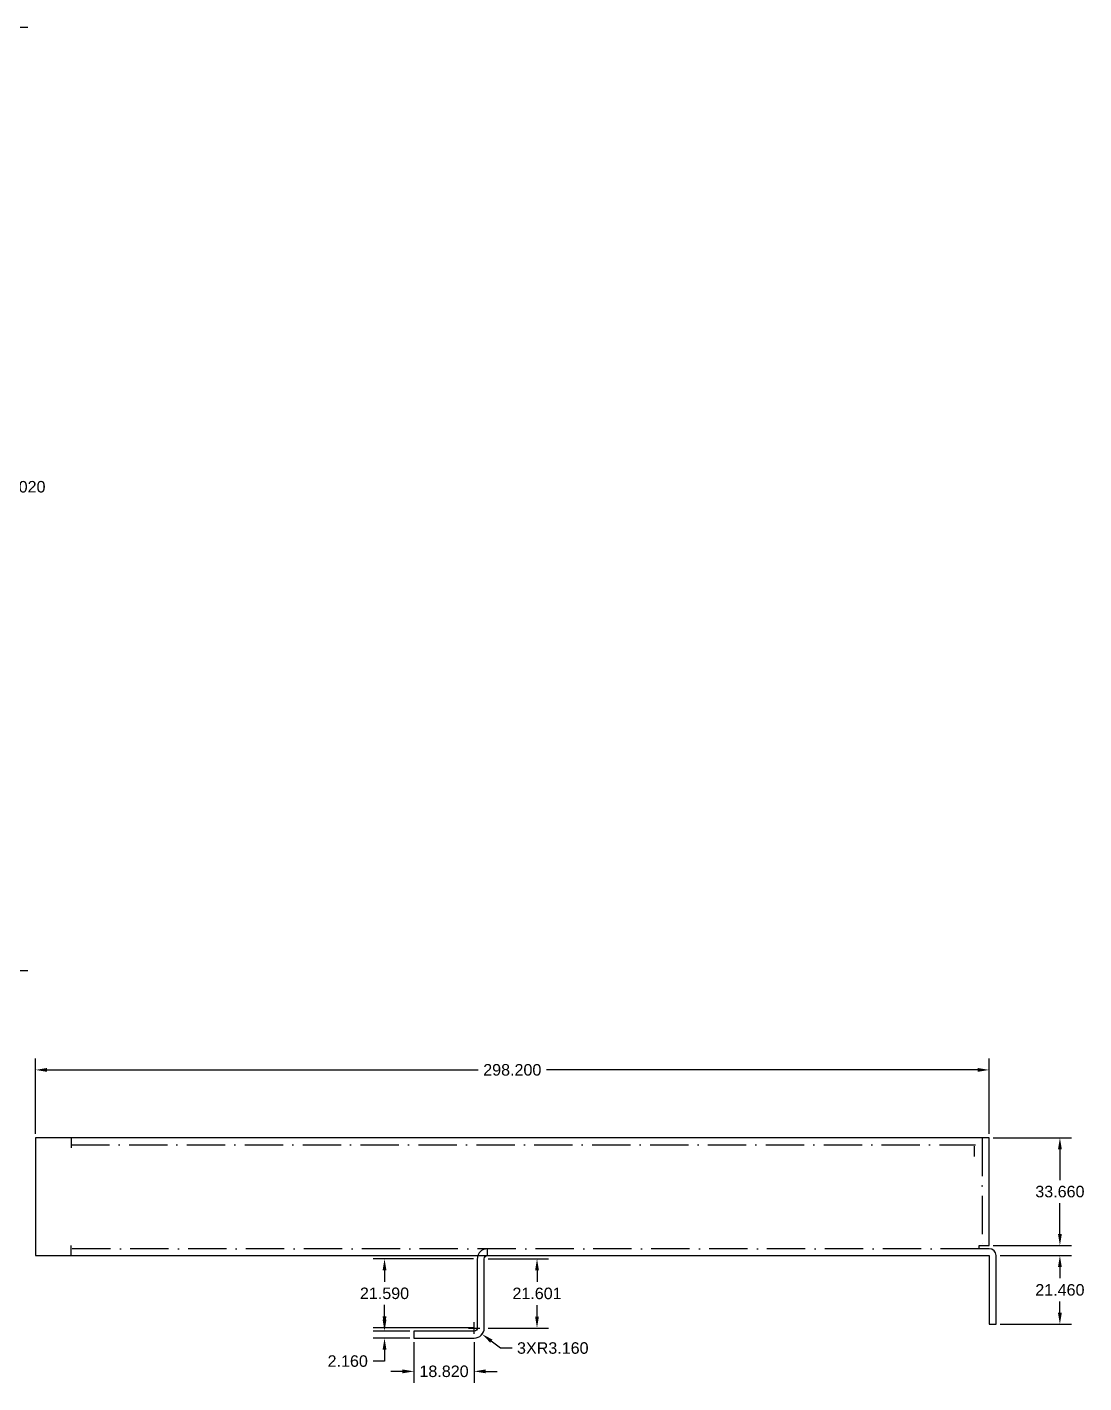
# Model space of a CAD drawing. Header units: millimetres. Extents: x 2 to 656, y 14 to 461.
# Drawn here: x 325.5 to 655.9, y 21 to 444.9 of the extents above; entities that cross this region are included whole.
import ezdxf

# ---------------------------------------------------------------- set-up
doc = ezdxf.new("R2010")
doc.units = ezdxf.units.MM
doc.header["$MEASUREMENT"] = 0
doc.linetypes.add('ACAD_ISO10W100', pattern=[18, 12, -3, 0, -3])
for name, color, linetype in [('Contur', 4, 'Continuous'), ('Cote', 3, 'Continuous'), ('Linii Ascunse', 2, 'ACAD_ISO10W100')]:
    doc.layers.add(name, color=color, linetype=linetype)
doc.styles.get("Standard").update_dxf_attribs({"font": 'Arial.ttf'})
doc.dimstyles.get("Standard").update_dxf_attribs({"dimscale": 20, "dimtxt": 0.18, "dimasz": 0.18, "dimexe": 0.18, "dimexo": 0.0625, "dimgap": 0.09, "dimtad": 0, "dimtih": 1, "dimtoh": 1, "dimdec": 3, "dimzin": 0, "dimdsep": 46, "dimtxsty": 'Standard', "dimcen": 0.09, "dimadec": 0, "dimazin": 0, "dimtfac": 1, "dimtdec": 3, "dimtofl": 0, "dimtmove": 0, "dimatfit": 3, "dimfxl": 1, "dimtolj": 1, "dimtzin": 0, "dimarcsym": 0})

# ---------------------------------------------------------------- blocks, each defined once
blk = doc.blocks.new('*D12')
at = {"layer": 'Cote', "color": 0, "lineweight": -2, "transparency": 16777216}
for p, q in [((280.01, 444.91), (325.81, 444.91)), ((322.21, 441.31), (322.21, 304.8)), ((322.21, 153.49), (322.21, 297.53)), ((280.01, 149.89), (325.81, 149.89))]:
    blk.add_line(p, q, dxfattribs=at)
at = {"layer": 'Cote', "color": 0, "transparency": 16777216}
for points in [[(321.61, 441.31), (322.81, 441.31), (322.21, 444.91)], [(321.61, 153.49), (322.81, 153.49), (322.21, 149.89)]]:
    blk.add_solid(points, dxfattribs=at)
at = {"layer": 'Defpoints', "color": 0, "transparency": 16777216}
for p in [(278.76, 444.91), (322.21, 444.91), (278.76, 149.89)]:
    blk.add_point(p, dxfattribs=at)
at = {"layer": 'Cote', "color": 0, "transparency": 16777216, "insert": (322.21, 301.17), "char_height": 3.6, "attachment_point": 5}
blk.add_mtext('\\A1;295.020', dxfattribs=at)
blk = doc.blocks.new('*D51')
at = {"layer": 'Cote', "color": 0, "lineweight": -2, "transparency": 16777216}
for p, q in [((328.14, 98.87), (328.14, 122.45)), ((331.74, 118.85), (466.54, 118.85)), ((622.74, 118.85), (487.93, 118.85)), ((626.34, 98.87), (626.34, 122.45))]:
    blk.add_line(p, q, dxfattribs=at)
at = {"layer": 'Cote', "color": 0, "transparency": 16777216}
for points in [[(331.74, 119.45), (331.74, 118.25), (328.14, 118.85)], [(622.74, 119.45), (622.74, 118.25), (626.34, 118.85)]]:
    blk.add_solid(points, dxfattribs=at)
at = {"layer": 'Defpoints', "color": 0, "transparency": 16777216}
for p in [(328.14, 118.85), (328.14, 97.62), (626.34, 97.62)]:
    blk.add_point(p, dxfattribs=at)
at = {"layer": 'Cote', "color": 0, "transparency": 16777216, "insert": (477.24, 118.85), "char_height": 3.6, "attachment_point": 5}
blk.add_mtext('\\A1;298.200', dxfattribs=at)
blk = doc.blocks.new('*D52')
at = {"layer": 'Cote', "color": 0, "lineweight": -2, "transparency": 16777216}
for p, q in [((627.59, 97.62), (652.05, 97.62)), ((648.45, 94.02), (648.45, 84.43)), ((648.45, 67.56), (648.45, 77.15)), ((627.59, 63.96), (652.05, 63.96))]:
    blk.add_line(p, q, dxfattribs=at)
at = {"layer": 'Cote', "color": 0, "transparency": 16777216}
for points in [[(647.85, 94.02), (649.05, 94.02), (648.45, 97.62)], [(647.85, 67.56), (649.05, 67.56), (648.45, 63.96)]]:
    blk.add_solid(points, dxfattribs=at)
at = {"layer": 'Defpoints', "color": 0, "transparency": 16777216}
for p in [(626.34, 97.62), (648.45, 97.62), (626.34, 63.96)]:
    blk.add_point(p, dxfattribs=at)
at = {"layer": 'Cote', "color": 0, "transparency": 16777216, "insert": (648.45, 80.79), "char_height": 3.6, "attachment_point": 5}
blk.add_mtext('\\A1;33.660', dxfattribs=at)
blk = doc.blocks.new('*D53')
at = {"layer": 'Cote', "color": 0, "lineweight": -2, "transparency": 16777216}
for p, q in [((629.75, 60.78), (652.05, 60.78)), ((648.45, 57.18), (648.45, 53.69)), ((648.45, 42.92), (648.45, 46.41)), ((629.75, 39.32), (652.05, 39.32))]:
    blk.add_line(p, q, dxfattribs=at)
at = {"layer": 'Cote', "color": 0, "transparency": 16777216}
for points in [[(647.85, 57.18), (649.05, 57.18), (648.45, 60.78)], [(647.85, 42.92), (649.05, 42.92), (648.45, 39.32)]]:
    blk.add_solid(points, dxfattribs=at)
at = {"layer": 'Defpoints', "color": 0, "transparency": 16777216}
for p in [(628.5, 60.78), (648.45, 60.78), (628.5, 39.32)]:
    blk.add_point(p, dxfattribs=at)
at = {"layer": 'Cote', "color": 0, "transparency": 16777216, "insert": (648.45, 50.05), "char_height": 3.6, "attachment_point": 5}
blk.add_mtext('\\A1;21.460', dxfattribs=at)
blk = doc.blocks.new('*D54')
at = {"layer": 'Cote', "color": 0, "lineweight": -2, "transparency": 16777216}
for p, q in [((465.06, 59.78), (433.69, 59.78)), ((437.29, 56.18), (437.29, 52.62)), ((437.29, 41.79), (437.29, 45.35)), ((465.06, 38.19), (433.69, 38.19))]:
    blk.add_line(p, q, dxfattribs=at)
at = {"layer": 'Cote', "color": 0, "transparency": 16777216}
for points in [[(436.69, 56.18), (437.89, 56.18), (437.29, 59.78)], [(436.69, 41.79), (437.89, 41.79), (437.29, 38.19)]]:
    blk.add_solid(points, dxfattribs=at)
at = {"layer": 'Defpoints', "color": 0, "transparency": 16777216}
for p in [(466.31, 59.78), (437.29, 38.19), (466.31, 38.19)]:
    blk.add_point(p, dxfattribs=at)
at = {"layer": 'Cote', "color": 0, "transparency": 16777216, "insert": (437.29, 48.98), "char_height": 3.6, "attachment_point": 5}
blk.add_mtext('\\A1;21.590', dxfattribs=at)
blk = doc.blocks.new('*D55')
at = {"layer": 'Cote', "color": 0, "lineweight": -2, "transparency": 16777216}
for p, q in [((437.29, 40.75), (437.29, 44.35)), ((445.24, 37.15), (433.69, 37.15)), ((445.24, 34.99), (433.69, 34.99)), ((437.29, 31.39), (437.29, 27.79)), ((437.29, 27.79), (433.69, 27.79))]:
    blk.add_line(p, q, dxfattribs=at)
at = {"layer": 'Cote', "color": 0, "transparency": 16777216}
for points in [[(436.69, 40.75), (437.89, 40.75), (437.29, 37.15)], [(436.69, 31.39), (437.89, 31.39), (437.29, 34.99)]]:
    blk.add_solid(points, dxfattribs=at)
at = {"layer": 'Defpoints', "color": 0, "transparency": 16777216}
for p in [(437.29, 34.99), (446.49, 37.15), (446.49, 34.99)]:
    blk.add_point(p, dxfattribs=at)
at = {"layer": 'Cote', "color": 0, "transparency": 16777216, "insert": (425.79, 27.79), "char_height": 3.6, "attachment_point": 5}
blk.add_mtext('\\A1;2.160', dxfattribs=at)
blk = doc.blocks.new('*D56')
at = {"layer": 'Cote', "color": 0, "lineweight": -2, "transparency": 16777216}
for p, q in [((446.49, 33.74), (446.49, 20.99)), ((465.31, 33.74), (465.31, 20.99)), ((442.89, 24.59), (439.29, 24.59)), ((468.91, 24.59), (472.51, 24.59))]:
    blk.add_line(p, q, dxfattribs=at)
at = {"layer": 'Cote', "color": 0, "transparency": 16777216}
for points in [[(442.89, 25.19), (442.89, 23.99), (446.49, 24.59)], [(468.91, 25.19), (468.91, 23.99), (465.31, 24.59)]]:
    blk.add_solid(points, dxfattribs=at)
at = {"layer": 'Defpoints', "color": 0, "transparency": 16777216}
for p in [(446.49, 34.99), (465.31, 34.99), (465.31, 24.59)]:
    blk.add_point(p, dxfattribs=at)
at = {"layer": 'Cote', "color": 0, "transparency": 16777216, "insert": (455.9, 24.59), "char_height": 3.6, "attachment_point": 5}
blk.add_mtext('\\A1;18.820', dxfattribs=at)
blk = doc.blocks.new('*D57')
at = {"layer": 'Cote', "color": 0, "lineweight": -2, "transparency": 16777216}
for p, q in [((465.31, 36.35), (465.31, 39.95)), ((463.51, 38.15), (467.11, 38.15)), ((473.55, 31.87), (470.68, 34.05)), ((477.15, 31.87), (473.55, 31.87))]:
    blk.add_line(p, q, dxfattribs=at)
at = {"layer": 'Cote', "color": 0, "transparency": 16777216}
blk.add_solid([(471.05, 34.53), (470.32, 33.58), (467.82, 36.23)], dxfattribs=at)
at = {"layer": 'Defpoints', "color": 0, "transparency": 16777216}
for p in [(465.31, 38.15), (467.82, 36.23)]:
    blk.add_point(p, dxfattribs=at)
at = {"layer": 'Cote', "color": 0, "transparency": 16777216, "insert": (489.9, 31.87), "char_height": 3.6, "attachment_point": 5}
blk.add_mtext('\\A1;3XR3.160', dxfattribs=at)
blk = doc.blocks.new('*D58')
at = {"layer": 'Cote', "color": 0, "lineweight": -2, "transparency": 16777216}
for p, q in [((469.72, 59.75), (488.57, 59.75)), ((484.97, 56.15), (484.97, 52.59)), ((484.97, 41.75), (484.97, 45.31)), ((469.72, 38.15), (488.57, 38.15))]:
    blk.add_line(p, q, dxfattribs=at)
at = {"layer": 'Cote', "color": 0, "transparency": 16777216}
for points in [[(484.37, 56.15), (485.57, 56.15), (484.97, 59.75)], [(484.37, 41.75), (485.57, 41.75), (484.97, 38.15)]]:
    blk.add_solid(points, dxfattribs=at)
at = {"layer": 'Defpoints', "color": 0, "transparency": 16777216}
for p in [(468.47, 59.75), (484.97, 59.75), (468.47, 38.15)]:
    blk.add_point(p, dxfattribs=at)
at = {"layer": 'Cote', "color": 0, "transparency": 16777216, "insert": (484.97, 48.95), "char_height": 3.6, "attachment_point": 5}
blk.add_mtext('\\A1;21.601', dxfattribs=at)

msp = doc.modelspace()

# ---------------------------------------------------------------- linework, layer by layer
at = {"layer": 'Contur'}
for points in [[(626.3365, 60.7798), (626.3365, 39.3198), (628.4965, 39.3198), (628.4965, 60.7798, 0.41421356), (626.3365, 62.9398), (623.1565, 62.9398), (623.1565, 63.9598), (626.3365, 63.9598), (626.3365, 97.6198), (328.1365, 97.6198), (328.1365, 60.7798), (626.3365, 60.7798)], [(466.4689, 60.7798, 0.08067203), (466.3065, 59.7798), (466.3065, 38.1898, -0.41359052), (465.2886, 37.1698), (446.4865, 37.1498), (446.4865, 34.9898), (465.3065, 34.9898, 0.41421356), (468.4665, 38.1498), (468.4665, 59.751, -0.41352166), (469.4755, 60.7798)]]:
    msp.add_lwpolyline(points, format="xyb", dxfattribs=at)
at = {"layer": 'Linii Ascunse'}
for p, q in [((339.3065, 97.6198), (339.3065, 94.4398)), ((624.1565, 97.6198), (624.1565, 63.9598)), ((339.3065, 95.4598), (622.0265, 95.4598)), ((621.6772, 94.9653), (621.6772, 91.8053)), ((339.3065, 60.7798), (339.3065, 63.9598)), ((623.1565, 62.9398), (339.3065, 62.9398)), ((469.4865, 60.7798), (469.4865, 62.9398))]:
    msp.add_line(p, q, dxfattribs=at)
msp.add_arc((469.4665, 59.7798), 3.16, 90, 161.551285, dxfattribs=at)

# ---------------------------------------------------------------- dimensions: what is measured, and where the dimension line sits
at = {"layer": 'Cote'}
dim = msp.add_linear_dim(base=(322.2091, 444.9069), p1=(278.7588, 149.8869), p2=(278.7588, 444.9069), angle=90, dimstyle='Standard', dxfattribs=at)
dim.commit()
dim.dimension.update_dxf_attribs({"geometry": '*D12', "text_midpoint": (322.2091, 301.1668), "dimtype": 160})
for base, p1, p2, picture, middle in [((328.1365, 118.8456), (626.3365, 97.6198), (328.1365, 97.6198), '*D51', (477.2365, 118.8456)), ((465.3065, 24.5939), (446.4865, 34.9898), (465.3065, 34.9898), '*D56', (455.8965, 24.5939))]:
    dim = msp.add_linear_dim(base=base, p1=p1, p2=p2, dimstyle='Standard', dxfattribs=at)
    dim.commit()
    dim.dimension.update_dxf_attribs({"geometry": picture, "text_midpoint": middle})
for base, p1, p2, picture, middle in [((648.4502, 97.6198), (626.3365, 63.9598), (626.3365, 97.6198), '*D52', (648.4502, 80.7898)), ((437.2932, 38.1898), (466.3065, 59.7798), (466.3065, 38.1898), '*D54', (437.2932, 48.9848)), ((484.974, 59.751), (468.4665, 38.1498), (468.4665, 59.751), '*D58', (484.974, 48.9504)), ((648.4502, 60.7798), (628.4965, 39.3198), (628.4965, 60.7798), '*D53', (648.4502, 50.0498)), ((437.2932, 34.9898), (446.4865, 37.1498), (446.4865, 34.9898), '*D55', (425.7946, 27.7898))]:
    dim = msp.add_linear_dim(base=base, p1=p1, p2=p2, angle=90, dimstyle='Standard', dxfattribs=at)
    dim.commit()
    dim.dimension.update_dxf_attribs({"geometry": picture, "text_midpoint": middle})
dim = msp.add_radius_dim(center=(465.3065, 38.1498), mpoint=(467.8198, 36.2343), text='3X<>', dimstyle='Standard', dxfattribs=at)
dim.commit()
dim.dimension.update_dxf_attribs({"geometry": '*D57', "text_midpoint": (489.9047, 31.8701)})

doc.saveas('drawing.dxf')
